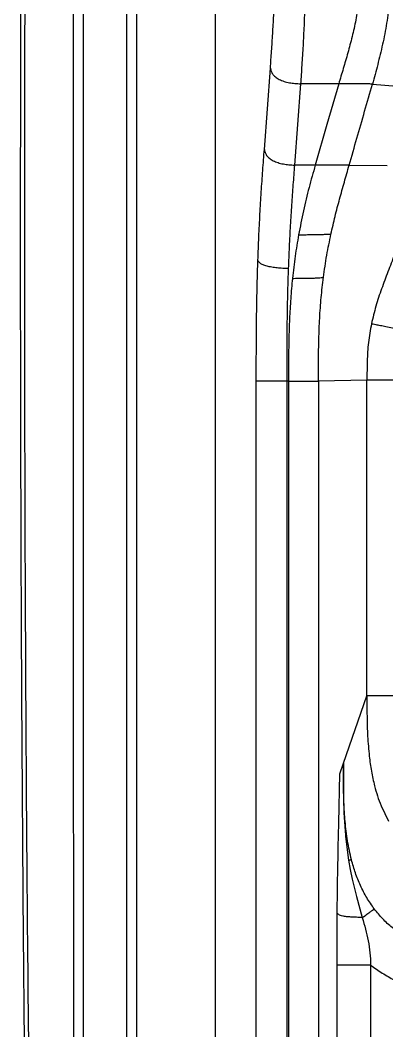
# Model space of a CAD drawing. Extents: x 1076 to 1148, y 508 to 635.
# Drawn here: x 1075.51 to 1083.63, y 538.41 to 560.8 of the extents above; entities that cross this region are included whole.
import ezdxf

# ---------------------------------------------------------------- set-up
doc = ezdxf.new("R2010")
doc.units = 0
doc.header["$MEASUREMENT"] = 0
doc.layers.add('1', color=4, linetype='Continuous')

# ---------------------------------------------------------------- blocks, each defined once
blk = doc.blocks.new('2026 TX')
at = {"layer": '1', "color": 3}
for p, q in [((1.144, 60.595), (1.144, 11.729)), ((2.11, 14.147), (2.11, 59.531)), ((2.333, 14.147), (2.333, 59.531)), ((4.071, 57.175), (4.071, 14.779)), ((5.158, 38.141), (5.291, 39.941)), ((5.959, 39.593), (5.825, 37.793)), ((6.805, 39.593), (5.959, 39.593)), ((7.551, 39.586), (7.551, 39.586)), ((7.551, 39.586), (8.191, 39.535)), ((6.286, 37.793), (5.825, 37.793)), ((7.038, 37.792), (7.879, 37.783)), ((4.979, 15.175), (4.98, 33.009)), ((5.654, 33.009), (5.653, 15.175)), ((5.694, 33.009), (5.654, 33.009)), ((5.694, 33.009), (5.691, 14.506)), ((6.357, 33.01), (6.354, 14.015)), ((7.431, 33.032), (6.357, 33.01)), ((7.43, 26.037), (7.431, 33.032)), ((6.912, 24.545), (7.43, 26.037)), ((6.83, 24.311), (6.912, 24.545)), ((6.807, 23.216), (6.83, 24.311)), ((7.743, 23.606), (7.909, 23.26)), ((6.796, 22.69), (6.807, 23.216)), ((6.959, 22.923), (7.024, 22.4)), ((6.791, 22.478), (6.796, 22.69)), ((6.787, 22.264), (6.791, 22.478)), ((7.024, 22.4), (7.06, 22.19)), ((6.779, 21.81), (6.787, 22.264)), ((7.06, 22.19), (7.103, 21.98)), ((7.103, 21.98), (7.197, 21.594)), ((7.197, 21.594), (7.328, 21.127)), ((6.775, 14.436), (6.775, 20.075)), ((7.513, 20.076), (7.513, 14.437))]:
    blk.add_line(p, q, dxfattribs=at)
at = {"layer": '1', "color": 3, "flags": 128}
blk.add_lwpolyline([(6.805, 39.593), (6.545, 38.693), (6.286, 37.793)], dxfattribs=at)
at = {"layer": '1', "color": 4}
for points, knots in [([(0, 66.402), (-0.044, 63.522), (-0.131, 57.762), (-0.21, 49.122), (-0.251, 40.482), (-0.251, 31.842), (-0.21, 23.202), (-0.131, 14.562), (-0.044, 8.802), (0, 5.922)], [0, 0, 0, 0, 0.142865, 0.285722, 0.428575, 0.571425, 0.714278, 0.857135, 1, 1, 1, 1]), ([(0.005, 60.595), (-0.033, 57.338), (-0.11, 50.822), (-0.16, 41.049), (-0.16, 31.275), (-0.11, 21.502), (-0.033, 14.986), (0.005, 11.729)], [0, 0, 0, 0, 0.200006, 0.400003, 0.599997, 0.799994, 1, 1, 1, 1])]:
    blk.add_open_spline(points, degree=3, knots=knots, dxfattribs=at)
at = {"layer": '1', "color": 3}
blk.add_open_spline([(0.93, 60.595), (0.927, 52.451), (0.921, 36.162), (0.927, 19.873), (0.93, 11.729)], degree=3, dxfattribs=at)
for points, knots in [([(5.291, 39.941), (5.301, 40.065), (5.319, 40.315), (5.344, 40.702), (5.366, 41.104), (5.376, 41.383), (5.382, 41.523)], [0, 0, 0, 0, 0.2500416, 0.5000621, 0.7500255, 1, 1, 1, 1]), ([(7.937, 41.417), (7.915, 41.256), (7.872, 40.932), (7.78, 40.465), (7.671, 40.014), (7.591, 39.729), (7.551, 39.586)], [0, 0, 0, 0, 0.249985, 0.499976, 0.749971, 1, 1, 1, 1]), ([(6.054, 41.344), (6.049, 41.189), (6.038, 40.88), (6.015, 40.435), (5.989, 40.007), (5.969, 39.731), (5.959, 39.593)], [0, 0, 0, 0, 0.249973, 0.499946, 0.749958, 1, 1, 1, 1]), ([(7.251, 41.393), (7.23, 41.264), (7.187, 41.006), (7.103, 40.635), (7.008, 40.276), (6.907, 39.931), (6.839, 39.705), (6.805, 39.593)], [0, 0, 0, 0, 0.1999882, 0.3999566, 0.5999497, 0.7999772, 1, 1, 1, 1]), ([(5.291, 39.941), (5.296, 39.918), (5.305, 39.874), (5.338, 39.807), (5.398, 39.743), (5.484, 39.688), (5.592, 39.645), (5.711, 39.616), (5.835, 39.6), (5.918, 39.595), (5.959, 39.593)], [0, 0, 0, 0, 0.125542, 0.2533971, 0.3808477, 0.5073213, 0.632822, 0.7571509, 0.8798019, 1, 1, 1, 1]), ([(7.551, 39.586), (7.546, 39.587), (7.534, 39.588), (7.496, 39.589), (7.43, 39.59), (7.336, 39.591), (7.217, 39.592), (7.083, 39.593), (6.943, 39.593), (6.851, 39.593), (6.805, 39.593)], [0, 0, 0, 0, 0.126093, 0.255821, 0.386856, 0.516662, 0.643077, 0.765292, 0.884029, 1, 1, 1, 1]), ([(7.038, 37.792), (7.095, 37.991), (7.209, 38.389), (7.38, 38.985), (7.494, 39.386), (7.551, 39.586)], [0, 0, 0, 0, 0.333299, 0.66662, 1, 1, 1, 1]), ([(5.015, 35.684), (5.022, 35.858), (5.035, 36.206), (5.061, 36.71), (5.09, 37.2), (5.123, 37.675), (5.146, 37.986), (5.158, 38.141)], [0, 0, 0, 0, 0.19998, 0.399961, 0.599959, 0.79998, 1, 1, 1, 1]), ([(5.158, 38.141), (5.162, 38.119), (5.171, 38.074), (5.204, 38.007), (5.264, 37.943), (5.351, 37.888), (5.458, 37.845), (5.578, 37.816), (5.702, 37.8), (5.784, 37.795), (5.825, 37.793)], [0, 0, 0, 0, 0.1255421, 0.2533972, 0.3808478, 0.5073213, 0.6328219, 0.7571507, 0.8798018, 1, 1, 1, 1]), ([(5.825, 37.793), (5.814, 37.648), (5.792, 37.358), (5.761, 36.915), (5.732, 36.458), (5.707, 35.988), (5.694, 35.664), (5.687, 35.501)], [0, 0, 0, 0, 0.200018, 0.400044, 0.600043, 0.800019, 1, 1, 1, 1]), ([(6.286, 37.793), (6.239, 37.627), (6.146, 37.296), (6.021, 36.786), (5.952, 36.428), (5.917, 36.249)], [0, 0, 0, 0, 0.333363, 0.666702, 1, 1, 1, 1]), ([(7.038, 37.792), (7.031, 37.792), (7.018, 37.792), (6.978, 37.792), (6.91, 37.792), (6.815, 37.793), (6.696, 37.793), (6.563, 37.793), (6.424, 37.793), (6.331, 37.793), (6.286, 37.793)], [0, 0, 0, 0, 0.127829, 0.258903, 0.390594, 0.520304, 0.646059, 0.767332, 0.885051, 1, 1, 1, 1]), ([(6.634, 36.263), (6.664, 36.395), (6.724, 36.66), (6.825, 37.041), (6.93, 37.417), (7.002, 37.667), (7.038, 37.792)], [0, 0, 0, 0, 0.2500811, 0.5001086, 0.7500379, 1, 1, 1, 1]), ([(5.917, 36.249), (5.961, 36.25), (6.05, 36.251), (6.183, 36.253), (6.311, 36.255), (6.424, 36.258), (6.514, 36.26), (6.578, 36.261), (6.615, 36.262), (6.628, 36.263), (6.634, 36.263)], [0, 0, 0, 0, 0.118254, 0.238666, 0.361211, 0.48648, 0.614405, 0.743933, 0.873276, 1, 1, 1, 1]), ([(6.467, 35.307), (6.49, 35.471), (6.537, 35.799), (6.602, 36.108), (6.634, 36.263)], [0, 0, 0, 0, 0.4999761, 1, 1, 1, 1]), ([(5.917, 36.249), (5.89, 36.092), (5.837, 35.778), (5.8, 35.449), (5.781, 35.284)], [0, 0, 0, 0, 0.500008, 1, 1, 1, 1]), ([(8.175, 36.189), (8.131, 36.062), (8.042, 35.808), (7.895, 35.431), (7.753, 35.053), (7.624, 34.67), (7.562, 34.408), (7.531, 34.277)], [0, 0, 0, 0, 0.1999891, 0.4000159, 0.6000387, 0.8000236, 1, 1, 1, 1]), ([(4.98, 33.009), (4.98, 33.189), (4.98, 33.549), (4.983, 34.089), (4.989, 34.627), (4.999, 35.161), (5.01, 35.51), (5.015, 35.684)], [0, 0, 0, 0, 0.20002, 0.40004, 0.600038, 0.800019, 1, 1, 1, 1]), ([(5.687, 35.501), (5.647, 35.502), (5.564, 35.505), (5.441, 35.514), (5.321, 35.53), (5.213, 35.552), (5.126, 35.581), (5.065, 35.615), (5.031, 35.649), (5.02, 35.673), (5.015, 35.684)], [0, 0, 0, 0, 0.119989, 0.242549, 0.366948, 0.49264, 0.619324, 0.746884, 0.874671, 1, 1, 1, 1]), ([(5.687, 35.501), (5.682, 35.339), (5.671, 35.014), (5.662, 34.516), (5.656, 34.015), (5.654, 33.512), (5.654, 33.177), (5.654, 33.009)], [0, 0, 0, 0, 0.199983, 0.399958, 0.599957, 0.799982, 1, 1, 1, 1]), ([(5.781, 35.284), (5.767, 35.136), (5.739, 34.838), (5.714, 34.383), (5.699, 33.926), (5.694, 33.468), (5.694, 33.162), (5.694, 33.009)], [0, 0, 0, 0, 0.199983, 0.399962, 0.599961, 0.799983, 1, 1, 1, 1]), ([(5.781, 35.284), (5.824, 35.285), (5.911, 35.285), (6.041, 35.286), (6.165, 35.289), (6.273, 35.292), (6.359, 35.296), (6.418, 35.3), (6.452, 35.304), (6.462, 35.306), (6.467, 35.307)], [0, 0, 0, 0, 0.122188, 0.245817, 0.370213, 0.495686, 0.622323, 0.749543, 0.876111, 1, 1, 1, 1]), ([(6.357, 33.01), (6.357, 33.165), (6.357, 33.474), (6.364, 33.938), (6.382, 34.401), (6.414, 34.86), (6.449, 35.158), (6.467, 35.307)], [0, 0, 0, 0, 0.200019, 0.400058, 0.600058, 0.800018, 1, 1, 1, 1]), ([(7.531, 34.277), (7.507, 34.14), (7.457, 33.866), (7.432, 33.449), (7.432, 33.171), (7.431, 33.032)], [0, 0, 0, 0, 0.3332878, 0.6666088, 1, 1, 1, 1]), ([(9.482, 33.875), (9.4, 33.892), (9.237, 33.925), (8.998, 33.975), (8.767, 34.022), (8.549, 34.067), (8.345, 34.109), (8.159, 34.147), (7.992, 34.182), (7.848, 34.211), (7.727, 34.236), (7.632, 34.256), (7.563, 34.27), (7.542, 34.274), (7.531, 34.277)], [0, 0, 0, 0, 0.0847851, 0.1687538, 0.2520953, 0.3349793, 0.4175638, 0.5, 0.5824362, 0.6650207, 0.7479047, 0.8312462, 0.9152149, 1, 1, 1, 1]), ([(5.654, 33.009), (5.614, 33.009), (5.531, 33.009), (5.408, 33.009), (5.288, 33.009), (5.18, 33.009), (5.093, 33.009), (5.031, 33.009), (4.996, 33.009), (4.985, 33.009), (4.98, 33.009)], [0, 0, 0, 0, 0.119932, 0.24247, 0.366894, 0.492641, 0.619381, 0.746966, 0.87473, 1, 1, 1, 1]), ([(5.694, 33.009), (5.737, 33.009), (5.823, 33.009), (5.951, 33.009), (6.072, 33.009), (6.178, 33.009), (6.261, 33.01), (6.316, 33.01), (6.346, 33.01), (6.354, 33.01), (6.357, 33.01)], [0, 0, 0, 0, 0.125416, 0.251678, 0.377555, 0.503098, 0.62855, 0.75381, 0.878192, 1, 1, 1, 1]), ([(8.64, 33.031), (8.559, 33.031), (8.397, 33.031), (8.176, 33.031), (7.977, 33.032), (7.804, 33.032), (7.66, 33.032), (7.547, 33.032), (7.466, 33.032), (7.443, 33.032), (7.431, 33.032)], [0, 0, 0, 0, 0.124521, 0.248627, 0.372593, 0.496685, 0.621178, 0.746353, 0.872514, 1, 1, 1, 1]), ([(7.43, 26.037), (7.431, 25.888), (7.431, 25.59), (7.441, 25.144), (7.469, 24.848), (7.482, 24.7)], [0, 0, 0, 0, 0.333354, 0.666692, 1, 1, 1, 1]), ([(8.639, 26.036), (8.558, 26.036), (8.396, 26.036), (8.175, 26.036), (7.976, 26.037), (7.803, 26.037), (7.659, 26.037), (7.546, 26.037), (7.465, 26.037), (7.442, 26.037), (7.43, 26.037)], [0, 0, 0, 0, 0.124521, 0.248627, 0.372593, 0.496685, 0.621178, 0.746353, 0.872514, 1, 1, 1, 1]), ([(7.482, 24.7), (7.496, 24.59), (7.524, 24.369), (7.575, 24.153), (7.6, 24.045)], [0, 0, 0, 0, 0.500021, 1, 1, 1, 1]), ([(6.912, 24.545), (6.91, 24.409), (6.907, 24.138), (6.91, 23.729), (6.925, 23.322), (6.947, 23.056), (6.959, 22.923)], [0, 0, 0, 0, 0.2500153, 0.500054, 0.7500451, 1, 1, 1, 1]), ([(7.089, 22.405), (7.057, 22.545), (6.993, 22.825), (6.944, 23.254), (6.918, 23.683), (6.91, 24.114), (6.911, 24.401), (6.912, 24.545)], [0, 0, 0, 0, 0.199953, 0.399945, 0.599952, 0.79997, 1, 1, 1, 1]), ([(7.6, 24.045), (7.62, 23.97), (7.66, 23.822), (7.715, 23.678), (7.743, 23.606)], [0, 0, 0, 0, 0.50001, 1, 1, 1, 1]), ([(7.024, 22.4), (7.038, 22.402), (7.066, 22.405), (7.081, 22.405), (7.089, 22.405)], [0, 0, 0, 0, 0.494629, 1, 1, 1, 1]), ([(7.594, 21.319), (7.536, 21.402), (7.421, 21.566), (7.284, 21.835), (7.171, 22.115), (7.116, 22.308), (7.089, 22.405)], [0, 0, 0, 0, 0.249965, 0.499949, 0.749967, 1, 1, 1, 1]), ([(6.773, 21.227), (6.774, 21.325), (6.775, 21.52), (6.778, 21.713), (6.779, 21.81)], [0, 0, 0, 0, 0.499992, 1, 1, 1, 1]), ([(7.328, 21.127), (7.364, 21.153), (7.437, 21.205), (7.511, 21.259), (7.561, 21.295), (7.583, 21.311), (7.594, 21.319)], [0, 0, 0, 0, 0.233094, 0.474884, 0.731769, 1, 1, 1, 1]), ([(8.473, 20.592), (8.388, 20.637), (8.22, 20.729), (7.988, 20.901), (7.775, 21.096), (7.655, 21.245), (7.594, 21.319)], [0, 0, 0, 0, 0.2500147, 0.500014, 0.7500026, 1, 1, 1, 1]), ([(6.775, 20.075), (6.775, 20.203), (6.774, 20.459), (6.772, 20.843), (6.773, 21.099), (6.773, 21.227)], [0, 0, 0, 0, 0.33334, 0.666674, 1, 1, 1, 1]), ([(7.328, 21.127), (7.285, 21.129), (7.2, 21.134), (7.078, 21.138), (6.972, 21.146), (6.892, 21.159), (6.838, 21.175), (6.805, 21.193), (6.786, 21.211), (6.777, 21.222), (6.773, 21.227)], [0, 0, 0, 0, 0.132272, 0.257461, 0.374835, 0.489523, 0.608225, 0.734063, 0.865755, 1, 1, 1, 1]), ([(7.328, 21.127), (7.352, 21.042), (7.401, 20.873), (7.46, 20.613), (7.503, 20.346), (7.509, 20.166), (7.513, 20.076)], [0, 0, 0, 0, 0.250065, 0.500095, 0.750014, 1, 1, 1, 1]), ([(7.513, 20.076), (7.46, 20.076), (7.358, 20.076), (7.209, 20.076), (7.073, 20.076), (6.959, 20.076), (6.873, 20.075), (6.818, 20.075), (6.789, 20.075), (6.78, 20.075), (6.775, 20.075)], [0, 0, 0, 0, 0.135228, 0.2645073, 0.3853094, 0.5, 0.6146906, 0.7354927, 0.864772, 1, 1, 1, 1]), ([(7.513, 20.076), (7.597, 20.015), (7.765, 19.893), (7.948, 19.794), (8.039, 19.745)], [0, 0, 0, 0, 0.499994, 1, 1, 1, 1])]:
    blk.add_open_spline(points, degree=3, knots=knots, dxfattribs=at)

msp = doc.modelspace()

# ---------------------------------------------------------------- block references
at = {"layer": '1'}
msp.add_blockref('2026 TX', (1075.762, 519.794), dxfattribs=at)

doc.saveas('drawing.dxf')
